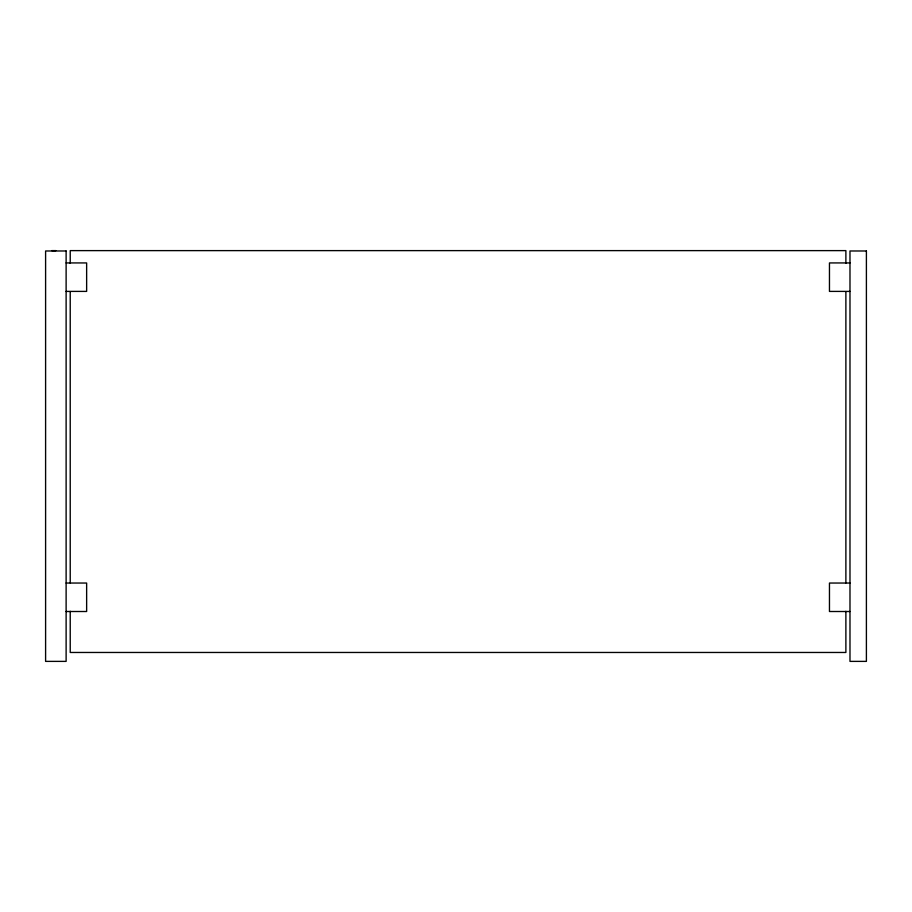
<?xml version="1.0" encoding="UTF-8"?>
<svg xmlns="http://www.w3.org/2000/svg" width="912" height="912" viewBox="0 0 912 912"><rect width="100%" height="100%" fill="white"/><g stroke="black" fill="none" stroke-linecap="round" stroke-linejoin="round"><path stroke-width="1.37" d="M51.756 250.618L55.86 250.618M66.12 262.93L86.64 262.93L86.64 291.395L66.12 291.395M849.984 262.93L829.464 262.93L829.464 291.395L849.984 291.395M66.12 583.042L86.64 583.042L86.64 611.507L66.12 611.507M849.984 583.042L829.464 583.042L829.464 611.507L849.984 611.507M845.88 263.397L845.88 250.618L70.224 250.618L70.224 263.397M845.88 291.794L845.88 582.893M845.88 611.291L845.88 652.468L70.224 652.468L70.224 611.291M70.224 291.794L70.224 582.893M66.12 250.982L45.6 250.982L45.6 661.382L66.12 661.382L66.12 250.982M866.4 250.982L849.984 250.982L849.984 661.382L866.4 661.382L866.4 250.982"/></g></svg>
